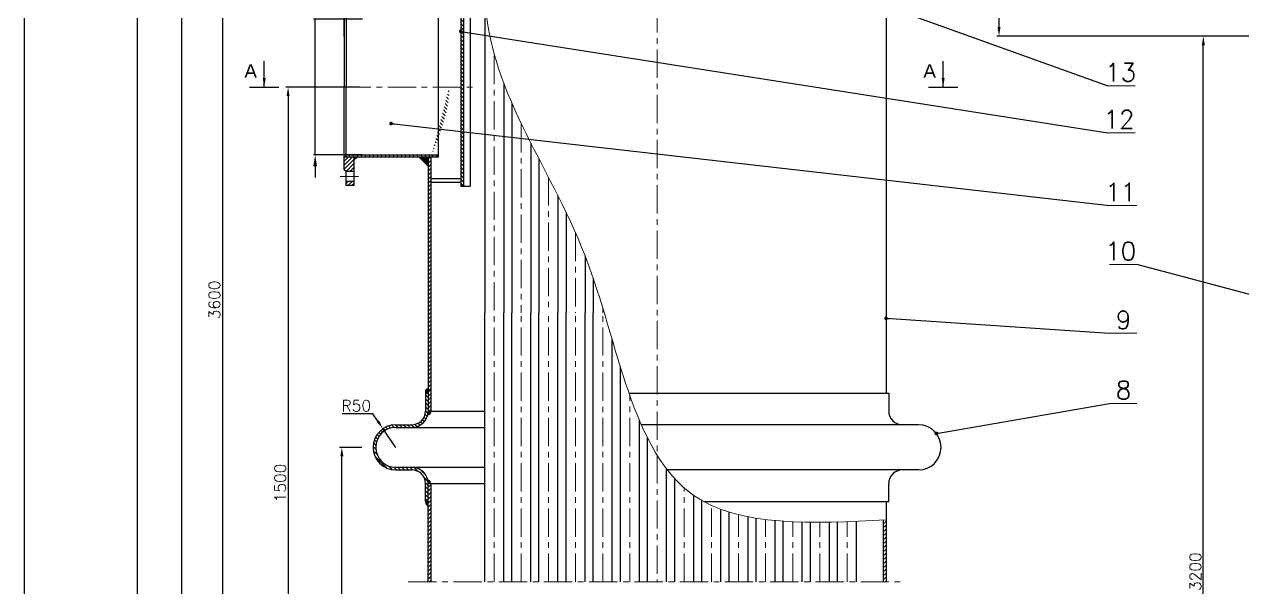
# Model space of a CAD drawing. Header units: inches. Extents: x -5714 to 3109, y 0 to 8400.
# Drawn here: x -5714 to -3021, y 2514 to 3759 of the extents above; entities that cross this region are included whole.
import ezdxf

# ---------------------------------------------------------------- set-up
doc = ezdxf.new("R2010")
doc.units = ezdxf.units.IN
doc.header["$LTSCALE"] = 50
doc.header["$MEASUREMENT"] = 0
doc.linetypes.add('CENTER', pattern=[2, 1.25, -0.25, 0.25, -0.25])
doc.layers.get('0').update_dxf_attribs({"plot": 0})
for name, color, linetype, lineweight in [('Dam', 2, 'Continuous', 30), ('kthuoc', 3, 'Continuous', 13), ('manh', 4, 'Continuous', 13), ('Tam', 1, 'CENTER', 13)]:
    doc.layers.add(name, color=color, linetype=linetype, lineweight=lineweight)
doc.styles.add('chu2.5', font='txt.shx', dxfattribs={"height": 25})
doc.dimstyles.new('Copy of kichthuoc2.5', dxfattribs={"dimtxt": 25, "dimasz": 25, "dimexe": 4, "dimexo": 0, "dimgap": 5, "dimtad": 1, "dimdec": 0, "dimzin": 0, "dimdsep": 46, "dimtxsty": 'chu2.5', "dimcen": 5, "dimclrd": 256, "dimclre": 256, "dimclrt": 256, "dimadec": 0, "dimazin": 0, "dimtfac": 1, "dimtdec": 0, "dimtmove": 0, "dimatfit": 0, "dimfxl": 0, "dimtolj": 1, "dimtzin": 0, "dimarcsym": 0})
doc.dimstyles.new('kichthuoc2.5', dxfattribs={"dimtxt": 25, "dimasz": 20, "dimexe": 5, "dimexo": 0, "dimgap": 5, "dimtad": 1, "dimtoh": 1, "dimdec": 0, "dimzin": 0, "dimdsep": 46, "dimtxsty": 'chu2.5', "dimcen": 5, "dimclrd": 256, "dimclre": 256, "dimclrt": 256, "dimadec": 0, "dimazin": 0, "dimtfac": 1, "dimtdec": 0, "dimtmove": 0, "dimatfit": 0, "dimfxl": 0, "dimtolj": 1, "dimtzin": 0, "dimarcsym": 0})
pattern_1 = [(135, (-8190.3534, 237.04), (-4.419417, -4.419417), [])]

# ---------------------------------------------------------------- blocks, each defined once
blk = doc.blocks.new('*D58')
at = {"layer": 'DEFPOINTS', "color": 0}
for p in [(-4821.2, 3905.8), (-4821.2, 3868.8), (-5006.7, 3731.7)]:
    blk.add_point(p, dxfattribs=at)
at = {"layer": 'kthuoc', "lineweight": -2}
for p, q in [((-4821.2, 3905.8), (-4821.2, 3863.8)), ((-5006.7, 3731.7), (-5006.7, 3873.8)), ((-4986.7, 3868.8), (-4841.2, 3868.8))]:
    blk.add_line(p, q, dxfattribs=at)
at = {"layer": 'kthuoc'}
for points in [[(-4986.7, 3872.1), (-4986.7, 3865.4), (-5006.7, 3868.8)], [(-4841.2, 3872.1), (-4841.2, 3865.4), (-4821.2, 3868.8)]]:
    blk.add_solid(points, dxfattribs=at)
at = {"layer": 'kthuoc', "insert": (-4914, 3886.3), "char_height": 25, "attachment_point": 5, "style": 'chu2.5'}
blk.add_mtext('\\A1;180', dxfattribs=at)
blk = doc.blocks.new('*D8')
at = {"layer": 'DEFPOINTS', "color": 0}
for p in [(-3443.8, 7722.2), (-5366.4, 968.1), (-4789, 968.1)]:
    blk.add_point(p, dxfattribs=at)
at = {"layer": 'kthuoc', "lineweight": -2}
for p, q in [((-3443.8, 7722.2), (-5371.4, 7722.2)), ((-5366.4, 7702.2), (-5366.4, 988.1)), ((-4789, 968.1), (-5371.4, 968.1))]:
    blk.add_line(p, q, dxfattribs=at)
at = {"layer": 'kthuoc'}
for points in [[(-5369.7, 7702.2), (-5363.1, 7702.2), (-5366.4, 7722.2)], [(-5369.7, 988.1), (-5363.1, 988.1), (-5366.4, 968.1)]]:
    blk.add_solid(points, dxfattribs=at)
at = {"layer": 'kthuoc', "insert": (-5383.9, 4345.1), "char_height": 25, "attachment_point": 5, "rotation": 90, "style": 'chu2.5'}
blk.add_mtext('\\A1;7800', dxfattribs=at)
blk = doc.blocks.new('*D38')
at = {"layer": 'DEFPOINTS', "color": 0}
for p in [(-4973.2, 3620), (-5130.7, 1870.3), (-5002.9, 1870.3)]:
    blk.add_point(p, dxfattribs=at)
at = {"layer": 'kthuoc', "lineweight": -2}
for p, q in [((-4973.2, 3620), (-5135.7, 3620)), ((-5130.7, 3600), (-5130.7, 1890.3)), ((-5002.9, 1870.3), (-5135.7, 1870.3))]:
    blk.add_line(p, q, dxfattribs=at)
at = {"layer": 'kthuoc'}
for points in [[(-5134, 3600), (-5127.4, 3600), (-5130.7, 3620)], [(-5134, 1890.3), (-5127.4, 1890.3), (-5130.7, 1870.3)]]:
    blk.add_solid(points, dxfattribs=at)
at = {"layer": 'kthuoc', "insert": (-5148.2, 2745.1), "char_height": 25, "attachment_point": 5, "rotation": 90, "style": 'chu2.5'}
blk.add_mtext('\\A1;1500', dxfattribs=at)
blk = doc.blocks.new('*D37')
at = {"layer": 'DEFPOINTS', "color": 0}
for p in [(-5011.9, 2823.9), (-4967.9, 2823.9), (-4949.3, 1870.3)]:
    blk.add_point(p, dxfattribs=at)
at = {"layer": 'kthuoc', "lineweight": -2}
for p, q in [((-4967.9, 2823.9), (-5016.9, 2823.9)), ((-5011.9, 1890.3), (-5011.9, 2803.9)), ((-4949.3, 1870.3), (-5016.9, 1870.3))]:
    blk.add_line(p, q, dxfattribs=at)
at = {"layer": 'kthuoc'}
for points in [[(-5015.2, 2803.9), (-5008.5, 2803.9), (-5011.9, 2823.9)], [(-5015.2, 1890.3), (-5008.5, 1890.3), (-5011.9, 1870.3)]]:
    blk.add_solid(points, dxfattribs=at)
at = {"layer": 'kthuoc', "insert": (-5029.4, 2347.1), "char_height": 25, "attachment_point": 5, "rotation": 90, "style": 'chu2.5'}
blk.add_mtext('\\A1;1000', dxfattribs=at)
blk = doc.blocks.new('*D31')
at = {"layer": 'DEFPOINTS', "color": 0}
for p in [(-3107.9, 3732.6), (-2967.3, 3732.6), (-3193.8, 1546.8)]:
    blk.add_point(p, dxfattribs=at)
at = {"layer": 'kthuoc', "lineweight": -2}
for p, q in [((-2967.3, 3732.6), (-3112.9, 3732.6)), ((-3107.9, 1566.8), (-3107.9, 3712.6)), ((-3193.8, 1546.8), (-3102.9, 1546.8))]:
    blk.add_line(p, q, dxfattribs=at)
at = {"layer": 'kthuoc'}
for points in [[(-3111.2, 3712.6), (-3104.5, 3712.6), (-3107.9, 3732.6)], [(-3111.2, 1566.8), (-3104.5, 1566.8), (-3107.9, 1546.8)]]:
    blk.add_solid(points, dxfattribs=at)
at = {"layer": 'kthuoc', "insert": (-3125.4, 2549.1), "char_height": 25, "attachment_point": 5, "rotation": 90, "style": 'chu2.5'}
blk.add_mtext('\\A1;3200', dxfattribs=at)
blk = doc.blocks.new('*D30')
at = {"layer": 'DEFPOINTS', "color": 0}
for p in [(-3559.4, 4433.1), (-3455, 4433.1), (-2829, 3732.6)]:
    blk.add_point(p, dxfattribs=at)
at = {"layer": 'kthuoc', "lineweight": -2}
for p, q in [((-3455, 4433.1), (-3564.4, 4433.1)), ((-3559.4, 3752.6), (-3559.4, 4413.1)), ((-2829, 3732.6), (-3564.4, 3732.6))]:
    blk.add_line(p, q, dxfattribs=at)
at = {"layer": 'kthuoc'}
for points in [[(-3562.7, 4413.1), (-3556, 4413.1), (-3559.4, 4433.1)], [(-3562.7, 3752.6), (-3556, 3752.6), (-3559.4, 3732.6)]]:
    blk.add_solid(points, dxfattribs=at)
at = {"layer": 'kthuoc', "insert": (-3576.9, 4082.8), "char_height": 25, "attachment_point": 5, "rotation": 90, "style": 'chu2.5'}
blk.add_mtext('\\A1;700', dxfattribs=at)
blk = doc.blocks.new('*D18')
at = {"layer": 'DEFPOINTS', "color": 0}
for p in [(-4686.9, 4429.1), (-5276, 1870.3), (-4686.9, 1870.3)]:
    blk.add_point(p, dxfattribs=at)
at = {"layer": 'kthuoc', "lineweight": -2}
for p, q in [((-4686.9, 4429.1), (-5281, 4429.1)), ((-5276, 4409.1), (-5276, 1890.3)), ((-4686.9, 1870.3), (-5281, 1870.3))]:
    blk.add_line(p, q, dxfattribs=at)
at = {"layer": 'kthuoc'}
for points in [[(-5279.4, 4409.1), (-5272.7, 4409.1), (-5276, 4429.1)], [(-5279.4, 1890.3), (-5272.7, 1890.3), (-5276, 1870.3)]]:
    blk.add_solid(points, dxfattribs=at)
at = {"layer": 'kthuoc', "insert": (-5293.5, 3149.7), "char_height": 25, "attachment_point": 5, "rotation": 90, "style": 'chu2.5'}
blk.add_mtext('\\A1;3600', dxfattribs=at)
blk = doc.blocks.new('*D17')
at = {"layer": 'DEFPOINTS', "color": 0}
for p in [(-4966.6, 3770), (-5070.8, 3470), (-4966.6, 3470)]:
    blk.add_point(p, dxfattribs=at)
at = {"layer": 'kthuoc', "lineweight": -2}
for p, q in [((-5070.8, 3795), (-5070.8, 3913.3)), ((-4966.6, 3770), (-5074.8, 3770)), ((-5070.8, 3470), (-5070.8, 3770)), ((-4966.6, 3470), (-5074.8, 3470)), ((-5070.8, 3445), (-5070.8, 3420))]:
    blk.add_line(p, q, dxfattribs=at)
at = {"layer": 'kthuoc'}
for points in [[(-5075, 3795), (-5066.7, 3795), (-5070.8, 3770)], [(-5075, 3445), (-5066.7, 3445), (-5070.8, 3470)]]:
    blk.add_solid(points, dxfattribs=at)
at = {"layer": 'kthuoc', "insert": (-5088.3, 3866.7), "char_height": 25, "attachment_point": 5, "rotation": 90, "style": 'chu2.5'}
blk.add_mtext('\\A1;%%c300', dxfattribs=at)
blk = doc.blocks.new('*D72')
at = {"layer": 'DEFPOINTS', "color": 0}
for p in [(-4921.1, 2865.2), (-4892.9, 2823.9)]:
    blk.add_point(p, dxfattribs=at)
at = {"layer": 'kthuoc', "lineweight": -2}
for p, q in [((-4943.7, 2898.2), (-5011.2, 2898.2)), ((-4932.4, 2881.7), (-4943.7, 2898.2)), ((-4892.9, 2823.9), (-4921.1, 2865.2))]:
    blk.add_line(p, q, dxfattribs=at)
at = {"layer": 'kthuoc'}
blk.add_solid([(-4929.6, 2883.6), (-4935.2, 2879.8), (-4921.1, 2865.2)], dxfattribs=at)
at = {"layer": 'kthuoc', "insert": (-4979.9, 2915.7), "char_height": 25, "attachment_point": 5, "style": 'chu2.5'}
blk.add_mtext('\\A1;R50', dxfattribs=at)

msp = doc.modelspace()

# ---------------------------------------------------------------- hatches: boundary and pattern name
at = {"layer": 'kthuoc'}
h = msp.add_hatch(dxfattribs=at)
h.set_pattern_fill('ANSI31', color=256, scale=50, angle=90, style=0)
h.set_pattern_definition(pattern_1)
h.paths.add_polyline_path([(-4743.2, 3620), (-4749.2, 3620), (-4749.2, 3400.9), (-4743.2, 3400.9)])
h.paths.add_polyline_path([(-4743.2, 3839.2), (-4749.2, 3839.2), (-4749.2, 3620), (-4743.2, 3620)])
h = msp.add_hatch(dxfattribs=at)
h.set_pattern_fill('ANSI31', color=256, scale=50, angle=90, style=0)
h.set_pattern_definition(pattern_1)
edge = h.paths.add_edge_path()
edge.add_line((-4813.3, 3470), (-5002.7, 3470))
edge.add_line((-5002.7, 3470), (-5002.7, 3465))
edge.add_line((-5002.7, 3465), (-4815.2, 3465))
edge.add_spline(control_points=[(-4815.2, 3465), (-4794.8, 3516.7), (-4774.4, 3568.3), (-4774.4, 3620)], knot_values=[160.282688, 160.282688, 160.282688, 160.282688, 320.565376, 320.565376, 320.565376, 320.565376], degree=3, periodic=0)
for points in [[(-5006.7, 3465), (-5002.7, 3465), (-5002.7, 3469)], [(-4984.7, 3459), (-4978.7, 3465), (-4984.7, 3465)], [(-4821.2, 3445.4), (-4840.8, 3465), (-4821.2, 3465)]]:
    msp.add_hatch(color=256, dxfattribs=at).paths.add_polyline_path(points)
h = msp.add_hatch(dxfattribs=at)
h.set_pattern_fill('ANSI31', color=256, scale=50, style=0)
h.set_pattern_definition([(45, (-8190.3534, 237.04), (-4.419417, 4.419417), [])])
h.paths.add_polyline_path([(-4984.7, 3465), (-5006.7, 3465), (-5006.7, 3437.5), (-5002.7, 3433.5), (-4984.7, 3433.5)])
h.paths.add_polyline_path([(-5002.7, 3411.5), (-5002.7, 3402.5), (-4984.7, 3402.5), (-4984.7, 3411.5)])
h = msp.add_hatch(dxfattribs=at)
h.set_pattern_fill('ANSI31', color=256, scale=50, style=0)
h.paths.add_polyline_path([(-4815.2, 3465), (-4821.2, 3465), (-4821.2, 3228.7), (-4815.2, 3228.7)])
h = msp.add_hatch(dxfattribs=at)
h.set_pattern_fill('ANSI31', color=256, scale=50, angle=90, style=0)
h.paths.add_polyline_path([(-4815.7, 3470), (-4815.7, 3465), (-4799.2, 3465), (-4799.2, 3470)])
h = msp.add_hatch(dxfattribs=at)
h.set_pattern_fill('ANSI31', color=256, scale=50, style=0)
h.paths.add_polyline_path([(-4815.2, 3228), (-4821.2, 3228), (-4821.2, 2948.7), (-4815.2, 2948.7)])
h = msp.add_hatch(dxfattribs=at)
h.set_pattern_fill('ANSI31', color=256, scale=50, angle=90, style=0)
h.set_pattern_definition([(135, (-6037.943, 297), (-4.419417, -4.419417), [])])
h.paths.add_polyline_path([(-4857.2, 2873.9), (-4892.9, 2873.9, 1), (-4892.9, 2773.9), (-4857.2, 2773.9, -0.414214), (-4827.2, 2743.9), (-4827.2, 2703.9), (-4821.2, 2703.9), (-4821.2, 2743.9, 0.414214), (-4857.2, 2779.9), (-4892.9, 2779.9, -1), (-4892.9, 2867.9), (-4857.2, 2867.9, 0.414214), (-4821.2, 2903.9), (-4821.2, 2943.9), (-4827.2, 2943.9), (-4827.2, 2903.9, -0.414214)])
h = msp.add_hatch(color=256, dxfattribs=at)
edge = h.paths.add_edge_path()
edge.add_spline(control_points=[(-4821.2, 2954.1), (-4823.1, 2953.3), (-4827.5, 2951.5), (-4827.3, 2946.6), (-4827.2, 2943.9)], knot_values=[0, 0, 0, 0, 5.657802, 13.056383, 13.056383, 13.056383, 13.056383], degree=3, periodic=0)
edge.add_line((-4827.2, 2943.9), (-4821.2, 2943.9))
edge.add_line((-4821.2, 2943.9), (-4821.2, 2954.1))
h = msp.add_hatch(dxfattribs=at)
h.set_pattern_fill('ANSI31', color=256, scale=50, style=0)
h.set_pattern_definition([(45, (-6037.943, 297), (-4.419417, 4.419417), [])])
h.paths.add_polyline_path([(-4821.2, 2903.9), (-4815.2, 2903.9), (-4815.2, 2950.8), (-4821.2, 2950.8)])
h = msp.add_hatch(color=256, dxfattribs=at)
edge = h.paths.add_edge_path()
edge.add_spline(control_points=[(-4822.4, 2894.9), (-4820.5, 2895.2), (-4815.8, 2895.8), (-4815.5, 2900.8), (-4815.2, 2903.9)], knot_values=[0, 0, 0, 0, 5.100995, 12.93211, 12.93211, 12.93211, 12.93211], degree=3, periodic=0)
edge.add_line((-4815.2, 2903.9), (-4821.2, 2903.9))
edge.add_arc((-4857.2, 2903.9), 36, -14.4318, 0, ccw=False)
h = msp.add_hatch(color=256, dxfattribs=at)
edge = h.paths.add_edge_path()
edge.add_spline(control_points=[(-4822.4, 2752.8), (-4820.5, 2752.6), (-4815.8, 2751.9), (-4815.5, 2746.9), (-4815.2, 2743.9)], knot_values=[0, 0, 0, 0, 5.100995, 12.93211, 12.93211, 12.93211, 12.93211], degree=3, periodic=0)
edge.add_line((-4815.2, 2743.9), (-4821.2, 2743.9))
edge.add_arc((-4857.2, 2743.9), 36, 360, 374.4318)
h = msp.add_hatch(dxfattribs=at)
h.set_pattern_fill('ANSI31', color=256, scale=50, style=0)
h.paths.add_polyline_path([(-4815.2, 2743.9), (-4821.2, 2743.9), (-4821.2, 2567.7), (-4815.2, 2568.1)])
h = msp.add_hatch(color=256, dxfattribs=at)
edge = h.paths.add_edge_path()
edge.add_spline(control_points=[(-4821.2, 2693.7), (-4823.1, 2694.4), (-4827.5, 2696.2), (-4827.3, 2701.1), (-4827.2, 2703.9)], knot_values=[0, 0, 0, 0, 5.657802, 13.056383, 13.056383, 13.056383, 13.056383], degree=3, periodic=0)
edge.add_line((-4827.2, 2703.9), (-4821.2, 2703.9))
edge.add_line((-4821.2, 2703.9), (-4821.2, 2693.7))
h = msp.add_hatch(dxfattribs=at)
h.set_pattern_fill('ANSI31', color=256, scale=50, style=0)
edge = h.paths.add_edge_path()
edge.add_line((-3815.2, 2526.5), (-3809.2, 2526.5))
edge.add_line((-3809.2, 2526.5), (-3809.2, 2663.4))
edge.add_spline(control_points=[(-3809.2, 2663.4), (-3811.2, 2663.3), (-3813.2, 2663.2), (-3815.2, 2663.1)], knot_values=[2809.943373, 2809.943373, 2809.943373, 2809.943373, 2815.243554, 2815.243554, 2815.243554, 2815.243554], degree=3, periodic=0)
edge.add_line((-3815.2, 2663.1), (-3815.2, 2526.5))
h = msp.add_hatch(dxfattribs=at)
h.set_pattern_fill('ANSI31', color=256, scale=50, style=0)
h.paths.add_polyline_path([(-4815.2, 2570.3), (-4821.2, 2571), (-4821.2, 2526.5), (-4815.2, 2526.5)])

# ---------------------------------------------------------------- linework, layer by layer
msp.add_lwpolyline([(-5713.6, 0), (-5713.6, 8400), (226.4, 8400), (226.4, 0), (-5713.6, 0)], close=True)
at = {"layer": 'Dam'}
for p, q in [((-5463.6, 50), (-5463.6, 8350)), ((-4696.2, 4429.1), (-4696.2, 3121.5)), ((-3809.2, 3886.8), (-3809.2, 2943.9)), ((-4749.2, 3839.2), (-4749.2, 3400.9)), ((-4743.2, 3839.2), (-4743.2, 3400.9)), ((-4728.2, 3839.2), (-4728.2, 3400.9)), ((-5006.7, 3802.5), (-5006.7, 3620)), ((-5002.7, 3775), (-5002.7, 3620)), ((-4799.2, 3775), (-4799.2, 3465)), ((-5216.1, 3620), (-5150.9, 3620)), ((-5006.7, 3437.5), (-5006.7, 3620)), ((-5002.7, 3465), (-5002.7, 3620)), ((-4654.2, 3626.8), (-4654.2, 3121.5)), ((-3715.5, 3620), (-3650.3, 3620)), ((-4636.2, 3583.5), (-4636.2, 3121.5)), ((-4594.2, 3496.2), (-4594.2, 3121.5)), ((-5006.7, 3465), (-5002.7, 3469)), ((-4799.2, 3465), (-5006.7, 3465)), ((-5002.7, 3470), (-4799.2, 3470)), ((-4984.7, 3402.5), (-4984.7, 3465)), ((-4984.7, 3459.8), (-4978.7, 3465)), ((-4821.2, 3465), (-4821.2, 2903.9)), ((-4815.2, 3465), (-4815.2, 2903.9)), ((-4576.2, 3461.2), (-4576.2, 3121.5)), ((-5002.7, 3433.5), (-5006.7, 3437.5)), ((-4984.7, 3433.5), (-5002.7, 3433.5)), ((-5002.7, 3402.5), (-5002.7, 3433.5)), ((-4984.7, 3411.5), (-5002.7, 3411.5)), ((-4984.7, 3402.5), (-5002.7, 3402.5)), ((-4815.2, 3417.9), (-4749.2, 3417.9)), ((-4815.2, 3409.9), (-4749.2, 3409.9)), ((-4749.2, 3400.9), (-4728.2, 3400.9)), ((-4534.2, 3379.6), (-4534.2, 3121.5)), ((-4516.2, 3343), (-4516.2, 3121.5)), ((-4474.2, 3246.9), (-4474.2, 3121.5)), ((-4456.2, 3197.4), (-4456.2, 3121.5)), ((-4696.2, 2526.5), (-4696.2, 3121.5)), ((-4654.2, 2526.5), (-4654.2, 3121.5)), ((-4636.2, 2526.5), (-4636.2, 3121.5)), ((-4594.2, 2526.5), (-4594.2, 3121.5)), ((-4576.2, 2526.5), (-4576.2, 3121.5)), ((-4534.2, 2526.5), (-4534.2, 3121.5)), ((-4516.2, 2526.5), (-4516.2, 3121.5)), ((-4474.2, 2526.5), (-4474.2, 3121.5)), ((-4456.2, 2526.5), (-4456.2, 3121.5)), ((-4414.2, 2526.5), (-4414.2, 3062.2)), ((-4396.2, 2526.5), (-4396.2, 3002.6)), ((-4827.2, 2943.9), (-4821.2, 2943.9)), ((-4827.2, 2943.9), (-4827.2, 2903.9)), ((-4377.3, 2943.9), (-3803.2, 2943.9)), ((-3803.2, 2943.9), (-3803.2, 2903.9)), ((-4821.2, 2903.9), (-4815.2, 2903.9)), ((-4815.2, 2903.9), (-4696.2, 2903.9)), ((-4354.2, 2526.5), (-4354.2, 2883.9)), ((-4892.9, 2873.9), (-4857.2, 2873.9)), ((-4892.9, 2867.9), (-4857.2, 2867.9)), ((-4861.5, 2867.9), (-4696.2, 2867.9)), ((-3761.4, 2873.9), (-4350, 2873.9)), ((-3743.5, 2873.9), (-3779.2, 2873.9)), ((-3737.5, 2873.9), (-3773.2, 2873.9)), ((-4336.2, 2526.5), (-4336.2, 2844.6)), ((-4892.9, 2779.9), (-4857.2, 2779.9)), ((-4892.9, 2773.9), (-4857.2, 2773.9)), ((-4861.5, 2779.9), (-4696.2, 2779.9)), ((-4294.2, 2526.5), (-4294.2, 2776.1)), ((-4294.2, 2526.5), (-4294.2, 2776.1)), ((-3761.4, 2773.9), (-4292.5, 2773.9)), ((-3737.5, 2773.9), (-3773.2, 2773.9)), ((-4276.2, 2526.5), (-4276.2, 2754.6)), ((-4827.2, 2703.9), (-4827.2, 2743.9)), ((-4821.2, 2526.5), (-4821.2, 2743.9)), ((-4815.2, 2743.9), (-4821.2, 2743.9)), ((-4815.2, 2743.9), (-4815.2, 2526.5)), ((-4815.2, 2743.9), (-4696.2, 2743.9)), ((-3803.2, 2703.9), (-3803.2, 2743.9)), ((-4821.2, 2703.9), (-4827.2, 2703.9)), ((-4234.2, 2526.5), (-4234.2, 2717.8)), ((-4216.2, 2526.5), (-4216.2, 2706.6)), ((-4211.5, 2703.9), (-3803.2, 2703.9)), ((-3809.2, 2703.9), (-3809.2, 2526.5)), ((-4174.2, 2526.5), (-4174.2, 2687.3)), ((-4156.2, 2526.5), (-4156.2, 2681.2)), ((-4114.2, 2526.5), (-4114.2, 2670.8)), ((-4096.2, 2526.5), (-4096.2, 2667.6)), ((-4054.2, 2526.5), (-4054.2, 2662.3)), ((-4036.2, 2526.5), (-4036.2, 2660.9)), ((-3994.2, 2526.5), (-3994.2, 2658.9)), ((-3976.2, 2526.5), (-3976.2, 2658.6)), ((-3934.2, 2526.5), (-3934.2, 2658.7)), ((-3916.2, 2526.5), (-3916.2, 2659.1)), ((-3874.2, 2526.5), (-3874.2, 2660.5)), ((-3815.2, 2663.1), (-3815.2, 2526.5))]:
    msp.add_line(p, q, dxfattribs=at)
for centre, radius, start, end in [((-4857.2, 2903.9), 36, 270, 0), ((-4857.2, 2903.9), 30, 270, 0), ((-3773.2, 2903.9), 30, 180, 270), ((-4892.9, 2823.9), 50, 90, 270), ((-4892.9, 2823.9), 44, 90, 270), ((-3737.5, 2823.9), 50, 270, 90), ((-4857.2, 2743.9), 36, 0, 90), ((-4857.2, 2743.9), 30, 0, 90), ((-3773.2, 2743.9), 30, 90, 180)]:
    msp.add_arc(centre, radius, start, end, dxfattribs=at)
at = {"layer": 'kthuoc'}
for p, q in [((-3318.9, 3623), (-3258.2, 3623)), ((-3318.9, 3519.2), (-3258.2, 3519.2)), ((-4821.2, 3445.4), (-4841.8, 3466.1)), ((-3315.3, 3358.3), (-3254.6, 3358.3)), ((-3315.3, 3227.8), (-3254.6, 3227.8)), ((-3315.3, 3075.9), (-3254.6, 3075.9)), ((-3315.3, 2920.9), (-3254.6, 2920.9))]:
    msp.add_line(p, q, dxfattribs=at)
for points in [[(-3809.2, 4328.1), (-4174.2, 4301.8), (-4456.2, 4306.8), (-4696.2, 3832.3), (-4474.2, 3246.9), (-4234.2, 2717.8), (-3809.2, 2663.4)], [(-4827.2, 2943.9), (-4826.1, 2951.2), (-4821.2, 2954.1)], [(-4815.2, 2903.9), (-4817.5, 2896.4), (-4822.4, 2894.9)]]:
    msp.add_spline(points, degree=3, dxfattribs=at)
at = {"layer": 'manh'}
for p, q in [((-5183.5, 3620), (-5183.5, 3677)), ((-3682.9, 3620), (-3682.9, 3677))]:
    msp.add_line(p, q, dxfattribs=at)
at = {"layer": 'Tam'}
for p, q in [((-4315.2, 4503.1), (-4315.2, 2784.3)), ((-4675.2, 3688.9), (-4675.2, 3121.5)), ((-5110.5, 3620), (-4716.2, 3620)), ((-4615.2, 3538.3), (-4615.2, 3121.5)), ((-4975, 3422.5), (-5015.7, 3422.5)), ((-4976, 3422.5), (-5011.8, 3422.5)), ((-4555.2, 3420.8), (-4555.2, 3121.5)), ((-4495.2, 3297.5), (-4495.2, 3121.5)), ((-4435.2, 3132.2), (-4435.2, 3121.5)), ((-4675.2, 2526.5), (-4675.2, 3121.5)), ((-4615.2, 2526.5), (-4615.2, 3121.5)), ((-4555.2, 2526.5), (-4555.2, 3121.5)), ((-4495.2, 2526.5), (-4495.2, 3121.5)), ((-4435.2, 2526.5), (-4435.2, 3121.5)), ((-4375.2, 2526.5), (-4375.2, 2938.7)), ((-4315.2, 2806.7), (-4315.2, 2526.5)), ((-4255.2, 2526.5), (-4255.2, 2734.1)), ((-4195.2, 2526.5), (-4195.2, 2695.9)), ((-4135.2, 2526.5), (-4135.2, 2675.4)), ((-4075.2, 2526.5), (-4075.2, 2664.6)), ((-4015.2, 2526.5), (-4015.2, 2659.7)), ((-3955.2, 2526.5), (-3955.2, 2658.5)), ((-3895.2, 2526.5), (-3895.2, 2659.7)), ((-4865.1, 2526.5), (-3769.3, 2526.5))]:
    msp.add_line(p, q, dxfattribs=at)

# ---------------------------------------------------------------- texts
at = {"layer": 'manh', "char_height": 30, "width": 272.762, "attachment_point": 4}
for insert in [(-5227.4, 3655.5), (-3726.7, 3655.5)]:
    msp.add_mtext('{\\f.VnArial|b0|i0|c0|p34;A}', dxfattribs=dict(at, insert=insert))
at = {"layer": 'manh', "char_height": 40, "attachment_point": 9, "style": 'chu2.5'}
for s, insert in [('13', (-3256.4, 3632.6)), ('12', (-3259.9, 3528.8)), ('11', (-3256.3, 3367.9)), ('10', (-3256.3, 3237.4)), ('9', (-3267, 3085.5)), ('8', (-3267, 2930.5))]:
    msp.add_mtext(s, dxfattribs=dict(at, insert=insert))

# ---------------------------------------------------------------- dimensions: what is measured, and where the dimension line sits
at = {"layer": 'kthuoc'}
for base, p1, p2, text, picture, middle in [((-5366.4, 968.1), (-3443.8, 7722.2), (-4789, 968.1), '7800', '*D8', (-5383.9, 4345.1)), ((-5276, 1870.3), (-4686.9, 4429.1), (-4686.9, 1870.3), '3600', '*D18', (-5293.5, 3149.7)), ((-3559.4, 4433.1), (-2829, 3732.6), (-3455, 4433.1), '700', '*D30', (-3576.9, 4082.8)), ((-5130.7, 1870.3), (-4973.2, 3620), (-5002.9, 1870.3), '1500', '*D38', (-5148.2, 2745.1)), ((-5011.9, 2823.9), (-4949.3, 1870.3), (-4967.9, 2823.9), '1000', '*D37', (-5029.4, 2347.1))]:
    dim = msp.add_linear_dim(base=base, p1=p1, p2=p2, angle=90, text=text, dimstyle='kichthuoc2.5', dxfattribs=at)
    dim.commit()
    dim.dimension.update_dxf_attribs({"geometry": picture, "text_midpoint": middle})
for base, p1, p2, text, dimstyle, picture, middle in [((-5070.8, 3470), (-4966.6, 3770), (-4966.6, 3470), '%%c<>', 'Copy of kichthuoc2.5', '*D17', (-5070.8, 3866.7)), ((-3107.9, 3732.6), (-3193.8, 1546.8), (-2967.3, 3732.6), '3200', 'kichthuoc2.5', '*D31', (-3107.9, 2549.1))]:
    dim = msp.add_linear_dim(base=base, p1=p1, p2=p2, angle=90, text=text, dimstyle=dimstyle, dxfattribs=at)
    dim.commit()
    dim.dimension.update_dxf_attribs({"geometry": picture, "text_midpoint": middle, "dimtype": 160})
dim = msp.add_linear_dim(base=(-4821.2, 3868.8), p1=(-5006.7, 3731.7), p2=(-4821.2, 3905.8), text='180', dimstyle='kichthuoc2.5', dxfattribs=at)
dim.commit()
dim.dimension.update_dxf_attribs({"geometry": '*D58', "text_midpoint": (-4914, 3886.3)})
dim = msp.add_radius_dim(center=(-4892.9, 2823.9), mpoint=(-4921.1, 2865.2), dimstyle='kichthuoc2.5', dxfattribs=at)
dim.commit()
dim.dimension.update_dxf_attribs({"geometry": '*D72', "text_midpoint": (-4979.9, 2915.7)})

# ---------------------------------------------------------------- leaders
for points in [[(-4290.2, 3972), (-3318.9, 3623)], [(-4749.2, 3743.2), (-3318.9, 3519.2)], [(-4903, 3539.4), (-3315.3, 3358.3)], [(-2838.8, 3117.8), (-3254.6, 3227.8)], [(-3809.2, 3109), (-3315.3, 3075.9)], [(-3697.9, 2854.4), (-3315.3, 2920.9)]]:
    msp.add_leader(points, dimstyle='kichthuoc2.5', override={"dimasz": 8, "dimtad": 0, "dimldrblk": 'Dot'}, dxfattribs=at)
at = {"layer": 'manh'}
for points in [[(-5183.5, 3620), (-5183.5, 3677)], [(-3682.9, 3620), (-3682.9, 3677)]]:
    msp.add_leader(points, dimstyle='kichthuoc2.5', override={"dimgap": 5, "dimtad": 0}, dxfattribs=at)

doc.saveas('drawing.dxf')
